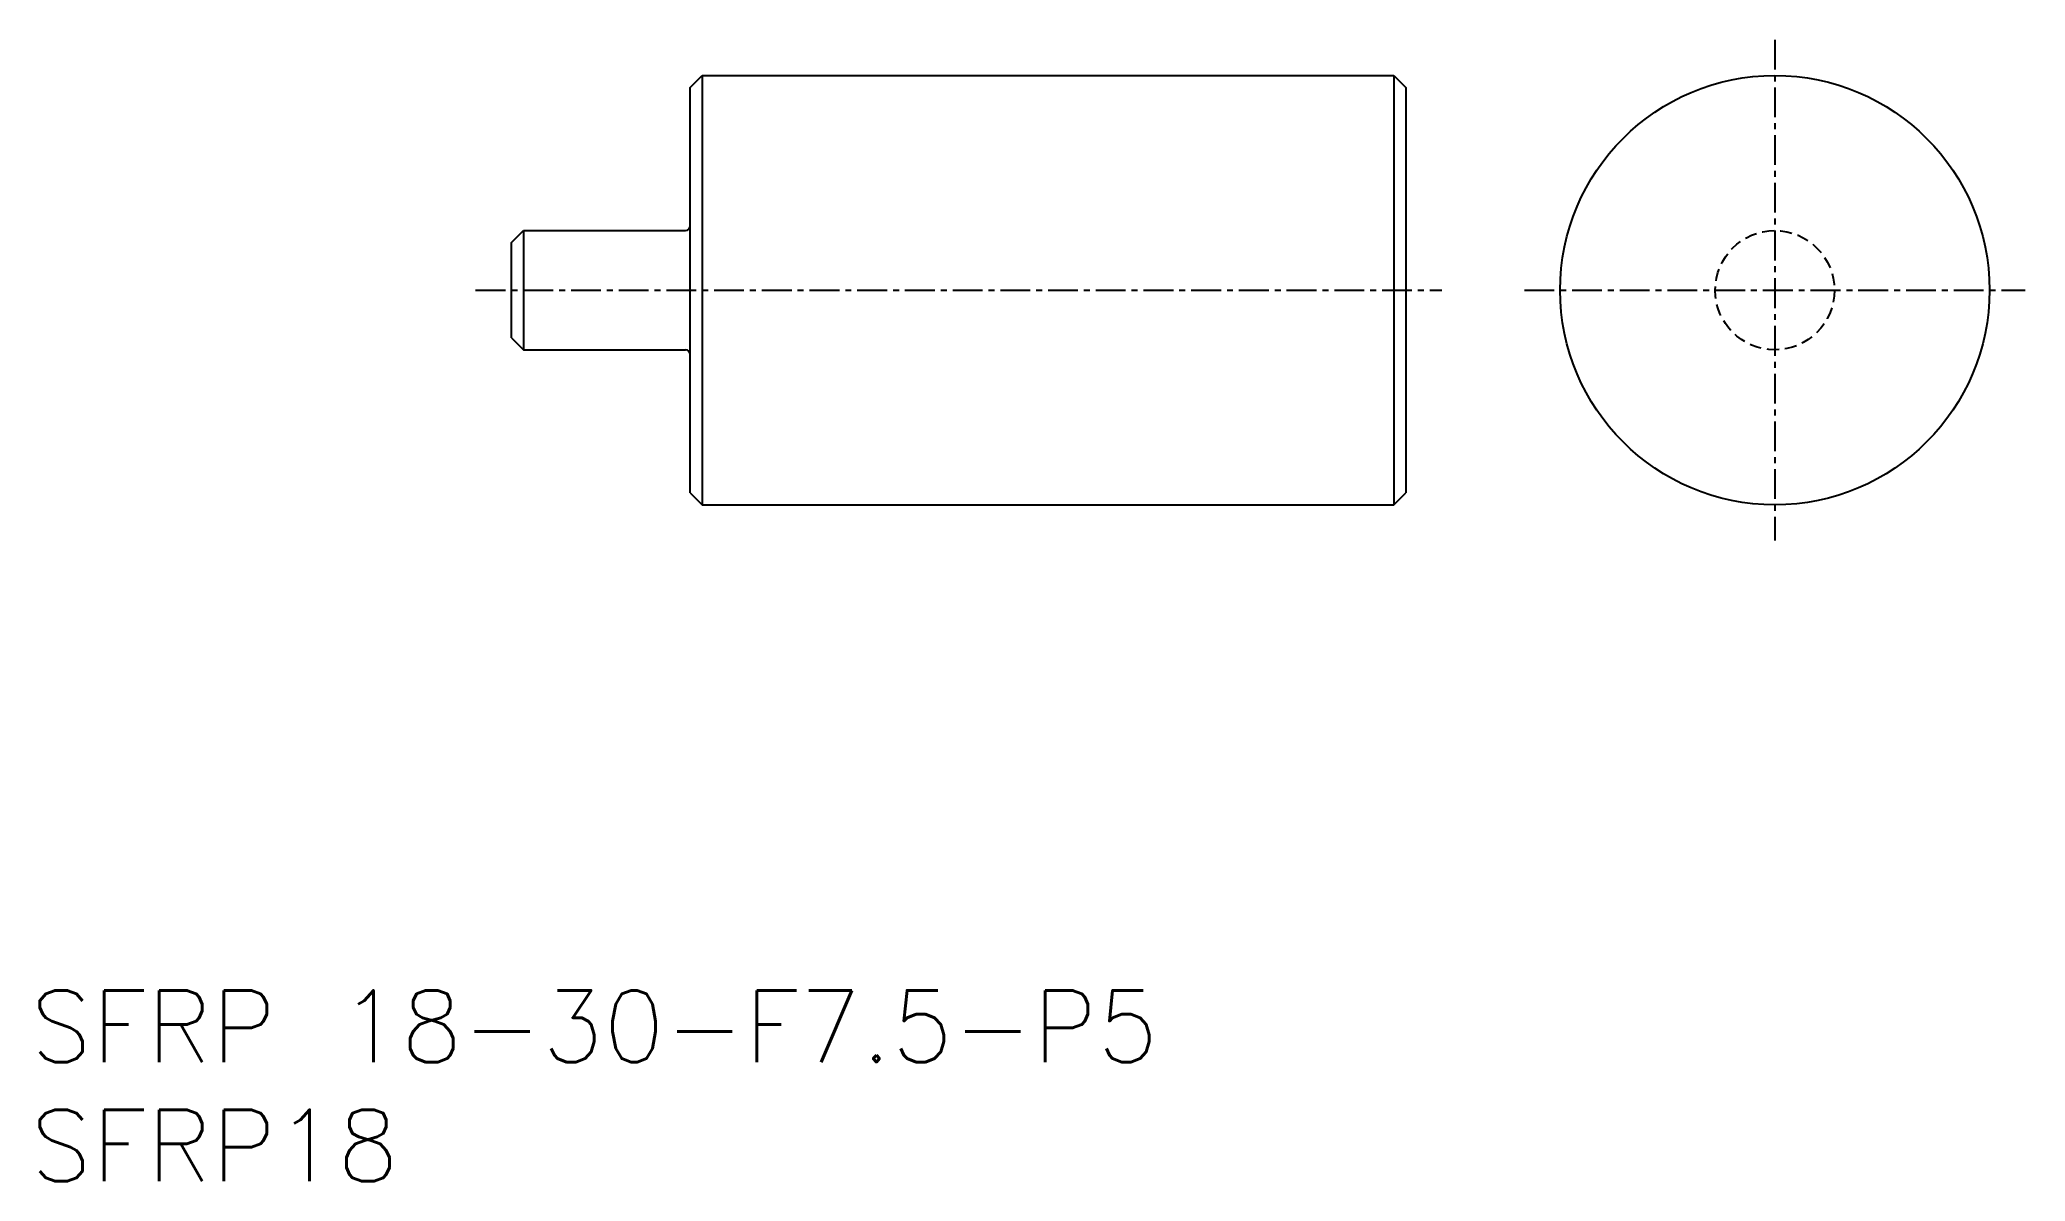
# Model space of a CAD drawing. Extents: x 45.2 to 128.4, y 37.3 to 85.2.
import ezdxf
from ezdxf.enums import TextEntityAlignment as Align

# ---------------------------------------------------------------- set-up
doc = ezdxf.new("R2010")
doc.units = 0
doc.linetypes.add('CENTER', pattern=[2, 1.25, -0.25, 0.25, -0.25])
doc.linetypes.add('DASHED', pattern=[0.75, 0.5, -0.25])
doc.layers.get('0').update_dxf_attribs({"linetype": 'CONTINUOUS'})
doc.layers.add('CENTER', color=1, linetype='CENTER')
doc.styles.get("Standard").update_dxf_attribs({"font": 'txt.shx', "bigfont": 'extfont.shx'})

msp = doc.modelspace()

# ---------------------------------------------------------------- linework, layer by layer
at = {"color": 7, "linetype": 'CONTINUOUS'}
for p, q in [((72.442, 83.152), (72.942, 83.652)), ((72.942, 83.652), (101.942, 83.652)), ((72.942, 83.652), (72.942, 65.652)), ((101.942, 83.652), (102.442, 83.152)), ((101.942, 83.652), (101.942, 65.652)), ((72.442, 66.152), (72.442, 83.152)), ((102.442, 83.152), (102.442, 66.152)), ((64.942, 76.652), (65.442, 77.152)), ((64.942, 72.652), (64.942, 76.652)), ((65.442, 77.152), (72.242, 77.152)), ((65.442, 77.152), (65.442, 72.152)), ((72.942, 77.152), (72.942, 77.152)), ((64.942, 72.652), (65.442, 72.152)), ((65.442, 72.152), (72.242, 72.152)), ((72.942, 72.152), (72.942, 72.152)), ((72.442, 66.152), (72.942, 65.652)), ((101.942, 65.652), (102.442, 66.152)), ((72.942, 65.652), (101.942, 65.652))]:
    msp.add_line(p, q, dxfattribs=at)
msp.add_line((72.942, 74.652), (72.942, 74.652))
msp.add_circle((117.908, 74.652), 9, dxfattribs=at)
at = {"color": 3, "linetype": 'DASHED'}
msp.add_circle((117.908, 74.652), 2.5, dxfattribs=at)
at = {"color": 7, "linetype": 'CONTINUOUS'}
for centre, start, end in [((72.242, 77.352), 270, 0), ((72.242, 71.952), 0, 90)]:
    msp.add_arc(centre, 0.2, start, end, dxfattribs=at)
at = {"layer": 'CENTER', "color": 1, "linetype": 'CENTER'}
for p, q in [((117.908, 85.152), (117.908, 64.152)), ((63.442, 74.652), (103.942, 74.652)), ((107.408, 74.652), (128.408, 74.652))]:
    msp.add_line(p, q, dxfattribs=at)

# ---------------------------------------------------------------- texts
at = {"color": 7, "linetype": 'CONTINUOUS'}
for s, p in [('SFRP 18-30-F7.5-P5', (44.782, 43.795)), ('SFRP18', (44.782, 38.795))]:
    msp.add_text(s, height=3, dxfattribs=at).set_placement(p, align=Align.MIDDLE_LEFT)

doc.saveas('drawing.dxf')
